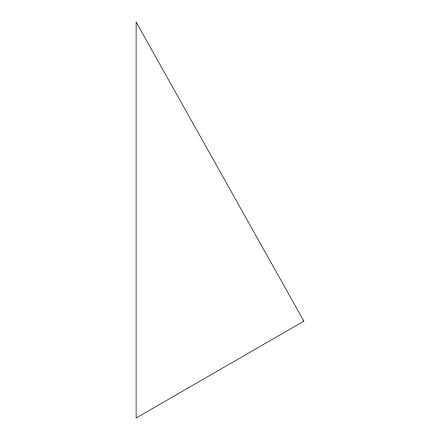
<?xml version="1.0" encoding="UTF-8"?>
<svg xmlns="http://www.w3.org/2000/svg" width="440" height="440" viewBox="0 0 440 440"><rect width="100%" height="100%" fill="white"/><g stroke="black" fill="none" stroke-linecap="round" stroke-linejoin="round"><path stroke-width="0.66" d="M303.875 321.151L136.125 418L136.125 22L303.875 321.151"/></g></svg>
